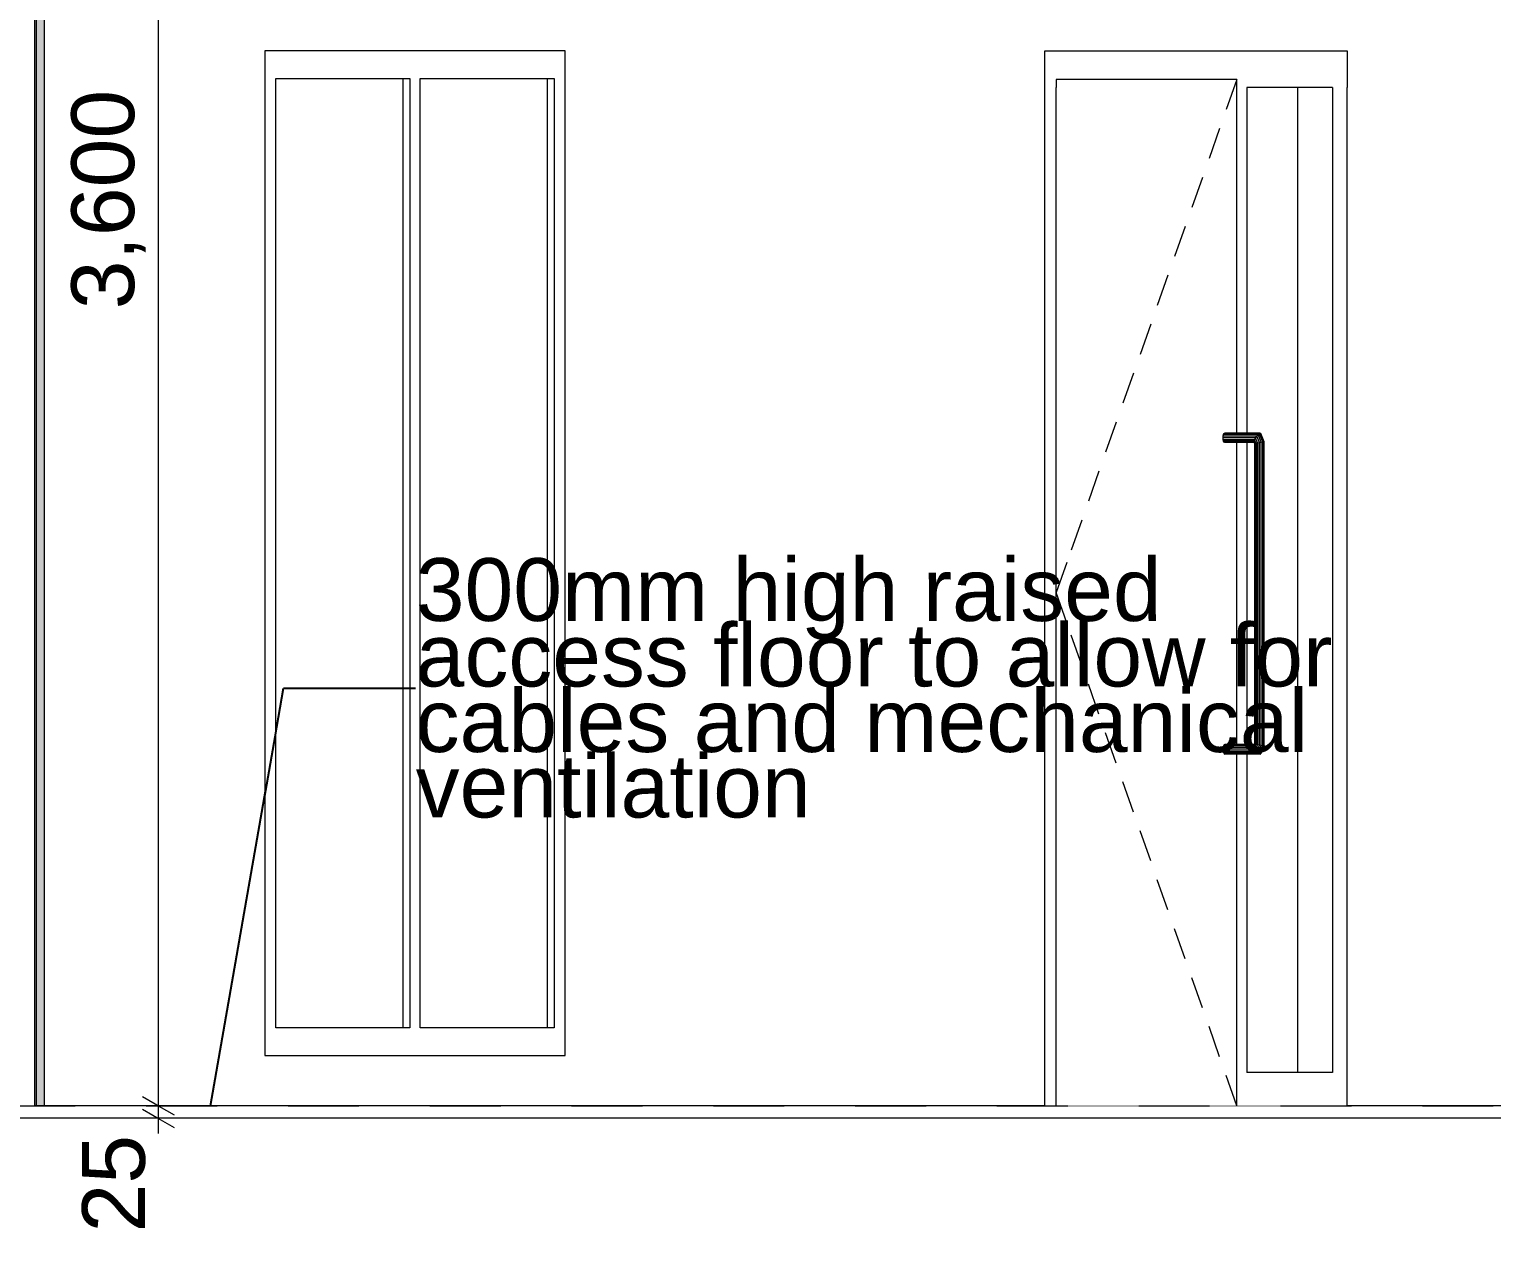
# Model space of a CAD drawing. Header units: millimetres. Extents: x -48147 to 1414029, y -496296 to 18123.
# Drawn here: x 1367135 to 1370046, y -478948 to -476544 of the extents above; entities that cross this region are included whole.
import ezdxf

# ---------------------------------------------------------------- set-up
doc = ezdxf.new("R2010")
doc.units = ezdxf.units.MM
doc.header["$MEASUREMENT"] = 0
doc.linetypes.add('Dashed', pattern=[2822.222233, 1411.111116, -1411.111116])
doc.linetypes.add('Wipeout_Contour', pattern=[1000, 0, -1000])
for name, color, linetype, lineweight, true_color in [('0_Pen_No__105', 7, 'Continuous', 15, 0xa6a6a6), ('New_A-25-M_Wall_Int_Pen_No__107', 7, 'Continuous', 15, 0xa6a6a6), ('New_ArchiCAD Doors_Pen_No__63', 7, 'Continuous', 20, 0x606060), ('New_ArchiCAD Windows_Pen_No__63', 7, 'Continuous', 20, 0x606060)]:
    doc.layers.add(name, color=color, linetype=linetype, lineweight=lineweight, true_color=true_color)
for name, color, linetype, lineweight in [('0_Pen_No__191', 7, 'Continuous', 5), ('0_Pen_No__85', 8, 'Continuous', 20), ('New_A-20-M_Floor_Slab_Pen_No__4', 7, 'Continuous', 20), ('New_A-25-M_Wall_Int_Pen_No__1', 7, 'Continuous', 13), ('New_A-95-D_1_20_Pen_No__1', 7, 'Continuous', 13), ('New_ArchiCAD Doors_Pen_No__3', 7, 'Continuous', 18), ('New_ArchiCAD Doors_Pen_No__93', 8, 'Continuous', 13)]:
    doc.layers.add(name, color=color, linetype=linetype, lineweight=lineweight)
for name, color, linetype in [('New_A-20-M_Floor_Slab', 7, 'Continuous'), ('New_A-25-M_Wall_Int', 7, 'Continuous'), ('New_A-95-D_1_20', 7, 'Continuous'), ('New_ArchiCAD Doors', 7, 'Continuous'), ('New_ArchiCAD Windows', 7, 'Continuous')]:
    doc.layers.add(name, color=color, linetype=linetype)
doc.styles.add('GENERATED_STYLE_1', font='')
doc.styles.add('GENERATED_STYLE_2', font='')
doc.styles.get('GENERATED_STYLE_1').set_extended_font_data('Arial')
doc.styles.get('GENERATED_STYLE_2').set_extended_font_data('Swis721 BT')
doc.dimstyles.new('GENERATED_STYLE__3', dxfattribs={"dimtxt": 125, "dimasz": 47.5, "dimexe": 0.18, "dimexo": 50, "dimgap": 0.09, "dimtad": 1, "dimdec": 0, "dimzin": 0, "dimdsep": 46, "dimtxsty": 'GENERATED_STYLE_1', "dimblk": 'ARROWHEAD_2', "dimblk1": 'ARROWHEAD_2', "dimblk2": 'ARROWHEAD_2', "dimcen": 0.09, "dimclrd": 7, "dimclre": 7, "dimclrt": 7, "dimadec": 0, "dimazin": 0, "dimtfac": 1, "dimtdec": 4, "dimtmove": 2, "dimatfit": 3, "dimfxl": 1, "dimtolj": 1, "dimtzin": 0, "dimarcsym": 0})
doc.dimstyles.new('GENERATED_STYLE__4', dxfattribs={"dimtxt": 125, "dimasz": 47.5, "dimexe": 0.18, "dimexo": 50, "dimgap": 0.09, "dimtad": 1, "dimdec": 0, "dimzin": 0, "dimdsep": 46, "dimtxsty": 'GENERATED_STYLE_1', "dimblk": 'ARROWHEAD_2', "dimblk1": 'ARROWHEAD_2', "dimblk2": 'ARROWHEAD_2', "dimcen": 0.09, "dimclrd": 7, "dimclre": 7, "dimclrt": 7, "dimadec": 0, "dimazin": 0, "dimtfac": 1, "dimtdec": 4, "dimtmove": 0, "dimatfit": 3, "dimfxl": 1, "dimtolj": 1, "dimtzin": 0, "dimarcsym": 0})
doc.dimstyles.new('GENERATED_STYLE__5', dxfattribs={"dimtxt": 0.18, "dimasz": 182.4, "dimexe": 0.18, "dimexo": 0.0625, "dimgap": 0.09, "dimtad": 0, "dimtih": 1, "dimtoh": 1, "dimdec": 4, "dimzin": 0, "dimdsep": 46, "dimcen": 0.09, "dimadec": 0, "dimazin": 0, "dimtfac": 1, "dimtdec": 4, "dimtmove": 0, "dimatfit": 3, "dimldrblk": 'ARROWHEAD_5', "dimfxl": 1, "dimtolj": 1, "dimtzin": 0, "dimarcsym": 0})

# ---------------------------------------------------------------- blocks, each defined once
blk = doc.blocks.new('Section Elem_137_2', base_point=(1372879, -490836.7))
at = {"layer": 'New_A-25-M_Wall_Int_Pen_No__1', "linetype": 'Continuous'}
blk.add_line((1367165.2, -475711.7), (1367165.2, -478686.7), dxfattribs=at)
at = {"color": 254, "linetype": 'Wipeout_Contour', "lineweight": 0, "ltscale": 5791514.803092198}
blk.add_wipeout([(1367124.8, -478686.7), (1367145.6, -478686.7), (1367145.6, -474813.6), (1367124.8, -474813.6)], dxfattribs=at).dxf.layer = 'New_A-25-M_Wall_Int'
at = {"layer": 'New_A-25-M_Wall_Int_Pen_No__107', "linetype": 'Continuous', "lineweight": 0, "true_color": 0x535353}
blk.add_hatch(color=251, dxfattribs=at).paths.add_polyline_path([(1367145.6, -478686.7), (1367148.8, -478686.7), (1367148.8, -475711.7), (1367148.8, -475686.7), (1367148.8, -474813.6), (1367145.6, -474813.6)])
at = {"layer": 'New_A-25-M_Wall_Int_Pen_No__107', "linetype": 'Continuous'}
blk.add_hatch(color=256, dxfattribs=at).paths.add_polyline_path([(1367148.8, -478686.7), (1367165.2, -478686.7), (1367165.2, -475711.7), (1367148.8, -475711.7)])
at = {"layer": 'New_A-25-M_Wall_Int_Pen_No__1', "linetype": 'Continuous'}
for p, q in [((1367145.6, -474813.6), (1367145.6, -478686.7)), ((1367148.8, -475711.7), (1367148.8, -478686.7))]:
    blk.add_line(p, q, dxfattribs=at)
blk = doc.blocks.new('Section Elem_171_2', base_point=(1372879, -490836.7))
at = {"color": 254, "linetype": 'Wipeout_Contour', "lineweight": 0, "ltscale": 5852792.500182126}
blk.add_wipeout([(1360553.7, -478686.7), (1360553.7, -478711.7), (1404762.6, -478711.7), (1404762.6, -478686.7)], dxfattribs=at).dxf.layer = 'New_A-20-M_Floor_Slab'
at = {"layer": 'New_A-20-M_Floor_Slab_Pen_No__4', "linetype": 'Continuous'}
blk.add_line((1377366.9, -478686.7), (1367165.2, -478686.7), dxfattribs=at)
at = {"layer": 'New_A-20-M_Floor_Slab_Pen_No__4', "linetype": 'Continuous', "flags": 128}
blk.add_lwpolyline([(1367165.2, -478686.7), (1367148.8, -478686.7), (1367145.6, -478686.7)], dxfattribs=at)
at = {"color": 254, "linetype": 'Wipeout_Contour', "lineweight": 0, "ltscale": 5852988.886324035}
blk.add_wipeout([(1360553.7, -478711.7), (1360553.7, -478986.7), (1404762.6, -478986.7), (1404762.6, -478711.7)], dxfattribs=at).dxf.layer = 'New_A-20-M_Floor_Slab'
at = {"layer": 'New_A-20-M_Floor_Slab_Pen_No__4', "linetype": 'Continuous'}
blk.add_line((1404762.6, -478711.7), (1360553.7, -478711.7), dxfattribs=at)
blk = doc.blocks.new('Section Elem_239_2', base_point=(1372879, -490836.7))
at = {"color": 254, "linetype": 'Wipeout_Contour', "lineweight": 0, "ltscale": 5800404.138004893}
blk.add_wipeout([(1369179.1, -478686.7), (1369179.1, -476659.7), (1369156.4, -476659.7), (1369156.4, -478686.7)], dxfattribs=at).dxf.layer = 'New_ArchiCAD Doors'
at = {"color": 254, "linetype": 'Wipeout_Contour', "lineweight": 0, "ltscale": 5800960.66931788}
blk.add_wipeout([(1369558.8, -476659.7), (1369538.8, -476659.7), (1369538.8, -477347.7), (1369558.8, -477347.7)], dxfattribs=at).dxf.layer = 'New_ArchiCAD Doors'
at = {"color": 254, "linetype": 'Wipeout_Contour', "lineweight": 0, "ltscale": 5802350.261011394}
blk.add_wipeout([(1369659.7, -478620.7), (1369729.4, -478620.7), (1369729.4, -476659.7), (1369659.7, -476659.7)], dxfattribs=at).dxf.layer = 'New_ArchiCAD Doors'
at = {"color": 254, "linetype": 'Wipeout_Contour', "lineweight": 0, "ltscale": 5801834.112866135}
blk.add_wipeout([(1369558.8, -477366.7), (1369538.8, -477366.7), (1369538.8, -477967.7), (1369558.8, -477967.7)], dxfattribs=at).dxf.layer = 'New_ArchiCAD Doors'
at = {"color": 254, "linetype": 'Wipeout_Contour', "lineweight": 0, "ltscale": 7253498.487849858}
blk.add_wipeout([(1369538.8, -478686.7), (1369558.8, -478686.7), (1369558.8, -478620.7), (1369558.8, -477986.7), (1369538.8, -477986.7)], dxfattribs=at).dxf.layer = 'New_ArchiCAD Doors'
at = {"color": 254, "linetype": 'Wipeout_Contour', "lineweight": 0, "ltscale": 7253524.339455553}
blk.add_wipeout([(1369758.5, -476659.7), (1369729.4, -476659.7), (1369729.4, -478620.7), (1369729.4, -478686.7), (1369758.5, -478686.7)], dxfattribs=at).dxf.layer = 'New_ArchiCAD Doors'
at = {"color": 254, "linetype": 'Wipeout_Contour', "lineweight": 0, "ltscale": 5802256.555769395}
blk.add_wipeout([(1369513.6, -477985.9), (1369515, -477986.7), (1369585.3, -477986.7), (1369583.4, -477985.9)], dxfattribs=at).dxf.layer = 'New_ArchiCAD Doors'
at = {"color": 254, "linetype": 'Wipeout_Contour', "lineweight": 0, "ltscale": 14500330.59388329}
blk.add_wipeout([(1369156.4, -476586.7), (1369156.4, -476659.7), (1369179.1, -476659.7), (1369179.1, -476643.7), (1369538.8, -476643.7), (1369538.8, -476659.7), (1369558.8, -476659.7), (1369729.4, -476659.7), (1369758.5, -476659.7), (1369758.5, -476586.7)], dxfattribs=at).dxf.layer = 'New_ArchiCAD Doors'
at = {"color": 254, "linetype": 'Wipeout_Contour', "lineweight": 0, "ltscale": 5802237.9000903}
blk.add_wipeout([(1369581, -477983.8), (1369578.3, -477980.7), (1369511.6, -477980.7), (1369512.4, -477983.8)], dxfattribs=at).dxf.layer = 'New_ArchiCAD Doors'
at = {"color": 254, "linetype": 'Wipeout_Contour', "lineweight": 0, "ltscale": 5803494.576450931}
blk.add_wipeout([(1369558.8, -478686.7), (1369729.4, -478686.7), (1369729.4, -478620.7), (1369558.8, -478620.7)], dxfattribs=at).dxf.layer = 'New_ArchiCAD Doors'
at = {"layer": 'New_ArchiCAD Doors_Pen_No__63', "linetype": 'Continuous'}
for p, q in [((1369156.4, -476586.7), (1369758.5, -476586.7)), ((1369156.4, -476659.7), (1369156.4, -476586.7)), ((1369758.5, -476586.7), (1369758.5, -476659.7)), ((1369156.4, -478686.7), (1369156.4, -476659.7)), ((1369729.4, -476659.7), (1369729.4, -478620.7)), ((1369758.5, -478686.7), (1369758.5, -476659.7))]:
    blk.add_line(p, q, dxfattribs=at)
at = {"color": 254, "linetype": 'Wipeout_Contour', "lineweight": 0, "ltscale": 5802248.029170911}
blk.add_wipeout([(1369513.6, -477985.9), (1369583.4, -477985.9), (1369581, -477983.8), (1369512.4, -477983.8)], dxfattribs=at).dxf.layer = 'New_ArchiCAD Doors'
at = {"color": 254, "linetype": 'Wipeout_Contour', "lineweight": 0, "ltscale": 5802381.081587533}
blk.add_wipeout([(1369583.4, -477985.9), (1369590.5, -477969.4), (1369587.3, -477968.9), (1369581, -477983.8)], dxfattribs=at).dxf.layer = 'New_ArchiCAD Doors'
at = {"color": 254, "linetype": 'Wipeout_Contour', "lineweight": 0, "ltscale": 5802397.035545835}
blk.add_wipeout([(1369586.4, -477986.1), (1369593.5, -477969.4), (1369592.7, -477969.5), (1369585.3, -477986.7)], dxfattribs=at).dxf.layer = 'New_ArchiCAD Doors'
at = {"color": 254, "linetype": 'Wipeout_Contour', "lineweight": 0, "ltscale": 5802391.366797494}
blk.add_wipeout([(1369585.3, -477986.7), (1369592.7, -477969.5), (1369590.5, -477969.4), (1369583.4, -477985.9)], dxfattribs=at).dxf.layer = 'New_ArchiCAD Doors'
at = {"color": 254, "linetype": 'Wipeout_Contour', "lineweight": 0, "ltscale": 5802227.71071445}
blk.add_wipeout([(1369511.6, -477980.7), (1369578.3, -477980.7), (1369575.9, -477977.1), (1369511.3, -477977.1)], dxfattribs=at).dxf.layer = 'New_ArchiCAD Doors'
at = {"color": 254, "linetype": 'Wipeout_Contour', "lineweight": 0, "ltscale": 5802367.773518207}
blk.add_wipeout([(1369581, -477983.8), (1369587.3, -477968.9), (1369583.7, -477968.2), (1369578.3, -477980.7)], dxfattribs=at).dxf.layer = 'New_ArchiCAD Doors'
at = {"color": 254, "linetype": 'Wipeout_Contour', "lineweight": 0, "ltscale": 5802353.475021581}
blk.add_wipeout([(1369578.3, -477980.7), (1369583.7, -477968.2), (1369580.1, -477967.4), (1369575.9, -477977.1)], dxfattribs=at).dxf.layer = 'New_ArchiCAD Doors'
at = {"color": 254, "linetype": 'Wipeout_Contour', "lineweight": 0, "ltscale": 5802210.885932303}
blk.add_wipeout([(1369573.2, -477970.6), (1369573.2, -477968.6), (1369513.5, -477968.6), (1369512.4, -477970.6)], dxfattribs=at).dxf.layer = 'New_ArchiCAD Doors'
at = {"color": 254, "linetype": 'Wipeout_Contour', "lineweight": 0, "ltscale": 5802325.499166844}
blk.add_wipeout([(1369573.2, -477970.6), (1369575.2, -477966), (1369574.5, -477965.5), (1369573.2, -477968.6)], dxfattribs=at).dxf.layer = 'New_ArchiCAD Doors'
at = {"color": 254, "linetype": 'Wipeout_Contour', "lineweight": 0, "ltscale": 5802340.370604211}
blk.add_wipeout([(1369575.9, -477977.1), (1369580.1, -477967.4), (1369577.1, -477966.6), (1369574.1, -477973.4)], dxfattribs=at).dxf.layer = 'New_ArchiCAD Doors'
at = {"color": 254, "linetype": 'Wipeout_Contour', "lineweight": 0, "ltscale": 5801985.69844785}
blk.add_wipeout([(1369587.3, -477968.9), (1369590.5, -477969.4), (1369590.5, -477365.1), (1369587.3, -477365.6)], dxfattribs=at).dxf.layer = 'New_ArchiCAD Doors'
at = {"color": 254, "linetype": 'Wipeout_Contour', "lineweight": 0, "ltscale": 5802001.457927877}
blk.add_wipeout([(1369593.5, -477969.4), (1369593.5, -477365.1), (1369592.7, -477364.9), (1369592.7, -477969.5)], dxfattribs=at).dxf.layer = 'New_ArchiCAD Doors'
at = {"color": 254, "linetype": 'Wipeout_Contour', "lineweight": 0, "ltscale": 5802211.849264771}
blk.add_wipeout([(1369515.1, -477967.7), (1369513.5, -477968.6), (1369573.2, -477968.6), (1369573.6, -477967.7)], dxfattribs=at).dxf.layer = 'New_ArchiCAD Doors'
at = {"color": 254, "linetype": 'Wipeout_Contour', "lineweight": 0, "ltscale": 5801995.750655201}
blk.add_wipeout([(1369592.7, -477969.5), (1369592.7, -477364.9), (1369590.5, -477365.1), (1369590.5, -477969.4)], dxfattribs=at).dxf.layer = 'New_ArchiCAD Doors'
at = {"color": 254, "linetype": 'Wipeout_Contour', "lineweight": 0, "ltscale": 5802219.002690901}
blk.add_wipeout([(1369511.3, -477977.1), (1369575.9, -477977.1), (1369574.1, -477973.4), (1369511.6, -477973.4)], dxfattribs=at).dxf.layer = 'New_ArchiCAD Doors'
at = {"color": 254, "linetype": 'Wipeout_Contour', "lineweight": 0, "ltscale": 5802213.185051974}
blk.add_wipeout([(1369512.4, -477970.6), (1369511.6, -477973.4), (1369574.1, -477973.4), (1369573.2, -477970.6)], dxfattribs=at).dxf.layer = 'New_ArchiCAD Doors'
at = {"color": 254, "linetype": 'Wipeout_Contour', "lineweight": 0, "ltscale": 5801932.6396638}
blk.add_wipeout([(1369575.2, -477966), (1369575.2, -477368.5), (1369574.5, -477368.9), (1369574.5, -477965.5)], dxfattribs=at).dxf.layer = 'New_ArchiCAD Doors'
at = {"color": 254, "linetype": 'Wipeout_Contour', "lineweight": 0, "ltscale": 5801419.017964257}
blk.add_wipeout([(1369573.2, -477365.9), (1369513.5, -477365.9), (1369515.1, -477366.7), (1369573.6, -477366.7)], dxfattribs=at).dxf.layer = 'New_ArchiCAD Doors'
at = {"color": 254, "linetype": 'Wipeout_Contour', "lineweight": 0, "ltscale": 5802330.656510884}
blk.add_wipeout([(1369574.1, -477973.4), (1369577.1, -477966.6), (1369575.2, -477966), (1369573.2, -477970.6)], dxfattribs=at).dxf.layer = 'New_ArchiCAD Doors'
at = {"color": 254, "linetype": 'Wipeout_Contour', "lineweight": 0, "ltscale": 5801414.310413169}
blk.add_wipeout([(1369573.2, -477365.9), (1369573.2, -477363.9), (1369512.4, -477363.9), (1369513.5, -477365.9)], dxfattribs=at).dxf.layer = 'New_ArchiCAD Doors'
at = {"color": 254, "linetype": 'Wipeout_Contour', "lineweight": 0, "ltscale": 5801937.443551483}
blk.add_wipeout([(1369577.1, -477966.6), (1369577.1, -477367.9), (1369575.2, -477368.5), (1369575.2, -477966)], dxfattribs=at).dxf.layer = 'New_ArchiCAD Doors'
at = {"color": 254, "linetype": 'Wipeout_Contour', "lineweight": 0, "ltscale": 5801534.200582367}
blk.add_wipeout([(1369574.5, -477368.9), (1369575.2, -477368.5), (1369573.2, -477363.9), (1369573.2, -477365.9)], dxfattribs=at).dxf.layer = 'New_ArchiCAD Doors'
at = {"color": 254, "linetype": 'Wipeout_Contour', "lineweight": 0, "ltscale": 5801959.109162554}
blk.add_wipeout([(1369583.7, -477968.2), (1369583.7, -477366.3), (1369580.1, -477367.1), (1369580.1, -477967.4)], dxfattribs=at).dxf.layer = 'New_ArchiCAD Doors'
at = {"color": 254, "linetype": 'Wipeout_Contour', "lineweight": 0, "ltscale": 5801946.62006487}
blk.add_wipeout([(1369580.1, -477967.4), (1369580.1, -477367.1), (1369577.1, -477367.9), (1369577.1, -477966.6)], dxfattribs=at).dxf.layer = 'New_ArchiCAD Doors'
at = {"color": 254, "linetype": 'Wipeout_Contour', "lineweight": 0, "ltscale": 5801972.831665932}
blk.add_wipeout([(1369587.3, -477365.6), (1369583.7, -477366.3), (1369583.7, -477968.2), (1369587.3, -477968.9)], dxfattribs=at).dxf.layer = 'New_ArchiCAD Doors'
at = {"color": 254, "linetype": 'Wipeout_Contour', "lineweight": 0, "ltscale": 5801535.457307542}
blk.add_wipeout([(1369577.1, -477367.9), (1369574.1, -477361), (1369573.2, -477363.9), (1369575.2, -477368.5)], dxfattribs=at).dxf.layer = 'New_ArchiCAD Doors'
at = {"color": 254, "linetype": 'Wipeout_Contour', "lineweight": 0, "ltscale": 5801539.938009579}
blk.add_wipeout([(1369580.1, -477367.1), (1369575.9, -477357.4), (1369574.1, -477361), (1369577.1, -477367.9)], dxfattribs=at).dxf.layer = 'New_ArchiCAD Doors'
at = {"color": 254, "linetype": 'Wipeout_Contour', "lineweight": 0, "ltscale": 5801547.157337183}
blk.add_wipeout([(1369583.7, -477366.3), (1369578.3, -477353.8), (1369575.9, -477357.4), (1369580.1, -477367.1)], dxfattribs=at).dxf.layer = 'New_ArchiCAD Doors'
at = {"color": 254, "linetype": 'Wipeout_Contour', "lineweight": 0, "ltscale": 5801555.973596357}
blk.add_wipeout([(1369587.3, -477365.6), (1369581, -477350.6), (1369578.3, -477353.8), (1369583.7, -477366.3)], dxfattribs=at).dxf.layer = 'New_ArchiCAD Doors'
at = {"color": 254, "linetype": 'Wipeout_Contour', "lineweight": 0, "ltscale": 5801410.230962292}
blk.add_wipeout([(1369573.2, -477363.9), (1369574.1, -477361), (1369511.6, -477361), (1369512.4, -477363.9)], dxfattribs=at).dxf.layer = 'New_ArchiCAD Doors'
at = {"color": 254, "linetype": 'Wipeout_Contour', "lineweight": 0, "ltscale": 5801407.510294904}
blk.add_wipeout([(1369511.3, -477357.4), (1369511.6, -477361), (1369574.1, -477361), (1369575.9, -477357.4)], dxfattribs=at).dxf.layer = 'New_ArchiCAD Doors'
at = {"color": 254, "linetype": 'Wipeout_Contour', "lineweight": 0, "ltscale": 5801411.150824411}
blk.add_wipeout([(1369512.4, -477350.6), (1369581, -477350.6), (1369583.4, -477348.5), (1369513.6, -477348.5)], dxfattribs=at).dxf.layer = 'New_ArchiCAD Doors'
at = {"color": 254, "linetype": 'Wipeout_Contour', "lineweight": 0, "ltscale": 5801407.917523628}
blk.add_wipeout([(1369511.6, -477353.8), (1369578.3, -477353.8), (1369581, -477350.6), (1369512.4, -477350.6)], dxfattribs=at).dxf.layer = 'New_ArchiCAD Doors'
at = {"color": 254, "linetype": 'Wipeout_Contour', "lineweight": 0, "ltscale": 5801565.031720968}
blk.add_wipeout([(1369587.3, -477365.6), (1369590.5, -477365.1), (1369583.4, -477348.5), (1369581, -477350.6)], dxfattribs=at).dxf.layer = 'New_ArchiCAD Doors'
at = {"color": 254, "linetype": 'Wipeout_Contour', "lineweight": 0, "ltscale": 5801406.642509373}
blk.add_wipeout([(1369575.9, -477357.4), (1369578.3, -477353.8), (1369511.6, -477353.8), (1369511.3, -477357.4)], dxfattribs=at).dxf.layer = 'New_ArchiCAD Doors'
at = {"color": 254, "linetype": 'Wipeout_Contour', "lineweight": 0, "ltscale": 5801415.850038207}
blk.add_wipeout([(1369515, -477347.7), (1369513.6, -477348.5), (1369583.4, -477348.5), (1369585.3, -477347.7)], dxfattribs=at).dxf.layer = 'New_ArchiCAD Doors'
at = {"color": 254, "linetype": 'Wipeout_Contour', "lineweight": 0, "ltscale": 37710547.37077428}
blk.add_wipeout([(1369179.1, -476643.7), (1369179.1, -478686.7), (1369538.8, -478686.7), (1369538.8, -477986.7), (1369515, -477986.7), (1369513.6, -477985.9), (1369512.4, -477983.8), (1369511.6, -477980.7), (1369511.3, -477977.1), (1369511.6, -477973.4), (1369512.4, -477970.6), (1369513.5, -477968.6), (1369515.1, -477967.7), (1369538.8, -477967.7), (1369538.8, -477366.7), (1369515.1, -477366.7), (1369513.5, -477365.9), (1369512.4, -477363.9), (1369511.6, -477361), (1369511.3, -477357.4), (1369511.6, -477353.8), (1369512.4, -477350.6), (1369513.6, -477348.5), (1369515, -477347.7), (1369538.8, -477347.7), (1369538.8, -476643.7)], dxfattribs=at).dxf.layer = 'New_ArchiCAD Doors'
at = {"color": 254, "linetype": 'Wipeout_Contour', "lineweight": 0, "ltscale": 5801578.496824842}
blk.add_wipeout([(1369593.5, -477365.1), (1369586.4, -477348.4), (1369585.3, -477347.7), (1369592.7, -477364.9)], dxfattribs=at).dxf.layer = 'New_ArchiCAD Doors'
at = {"layer": 'New_ArchiCAD Doors_Pen_No__3', "linetype": 'Continuous'}
for p, q in [((1369538.9, -476643.7), (1369517.8, -476703.7)), ((1369504.6, -476741.2), (1369483.5, -476801.1)), ((1369470.3, -476838.6), (1369449.2, -476898.6)), ((1369436, -476936.1), (1369414.9, -476996)), ((1369401.7, -477033.5), (1369380.5, -477093.5)), ((1369367.3, -477131), (1369346.2, -477190.9)), ((1369333, -477228.4), (1369311.9, -477288.4)), ((1369298.7, -477325.9), (1369277.6, -477385.8)), ((1369264.4, -477423.3), (1369243.3, -477483.3)), ((1369230.1, -477520.8), (1369209, -477580.7)), ((1369200.3, -477605.3), (1369179.2, -477665.2)), ((1369200.3, -477725.2), (1369179.2, -477665.2)), ((1369230.1, -477809.7), (1369209, -477749.7)), ((1369264.4, -477907.2), (1369243.3, -477847.2)), ((1369298.7, -478004.6), (1369277.6, -477944.6)), ((1369333, -478102.1), (1369311.9, -478042.1)), ((1369367.3, -478199.5), (1369346.2, -478139.5)), ((1369401.7, -478296.9), (1369380.5, -478237)), ((1369436, -478394.4), (1369414.9, -478334.4)), ((1369470.3, -478491.8), (1369449.2, -478431.9)), ((1369504.6, -478589.3), (1369483.5, -478529.3)), ((1369538.9, -478686.7), (1369517.8, -478626.8))]:
    blk.add_line(p, q, dxfattribs=at)
at = {"layer": 'New_ArchiCAD Doors_Pen_No__63', "linetype": 'Continuous'}
for p, q in [((1369538.8, -476643.7), (1369179.1, -476643.7)), ((1369179.1, -476643.7), (1369179.1, -476659.7)), ((1369179.1, -478686.7), (1369179.1, -476659.7)), ((1369538.8, -477347.7), (1369538.8, -476643.7)), ((1369538.8, -477967.7), (1369538.8, -477366.7)), ((1369538.8, -478686.7), (1369538.8, -477986.7))]:
    blk.add_line(p, q, dxfattribs=at)
at = {"layer": 'New_ArchiCAD Doors_Pen_No__93', "linetype": 'Continuous'}
for p, q in [((1369511.3, -477357.4), (1369511.6, -477353.8)), ((1369511.6, -477361), (1369511.3, -477357.4)), ((1369511.6, -477353.8), (1369512.4, -477350.6)), ((1369512.4, -477363.9), (1369511.6, -477361)), ((1369512.4, -477350.6), (1369513.6, -477348.5)), ((1369513.5, -477365.9), (1369512.4, -477363.9)), ((1369515.1, -477366.7), (1369513.5, -477365.9)), ((1369513.6, -477348.5), (1369515, -477347.7)), ((1369511.6, -477973.4), (1369511.3, -477977.1)), ((1369511.3, -477977.1), (1369511.6, -477980.7)), ((1369512.4, -477970.6), (1369511.6, -477973.4)), ((1369511.6, -477980.7), (1369512.4, -477983.8)), ((1369513.5, -477968.6), (1369512.4, -477970.6)), ((1369515.1, -477967.7), (1369513.5, -477968.6)), ((1369512.4, -477983.8), (1369513.6, -477985.9)), ((1369513.6, -477985.9), (1369515, -477986.7))]:
    blk.add_line(p, q, dxfattribs=at)
at = {"color": 254, "linetype": 'Wipeout_Contour', "lineweight": 0, "ltscale": 5801572.939411484}
blk.add_wipeout([(1369592.7, -477364.9), (1369585.3, -477347.7), (1369583.4, -477348.5), (1369590.5, -477365.1)], dxfattribs=at).dxf.layer = 'New_ArchiCAD Doors'
at = {"color": 254, "linetype": 'Wipeout_Contour', "lineweight": 0, "ltscale": 17405941.65560743}
blk.add_wipeout([(1369585.3, -477986.7), (1369558.8, -477986.7), (1369558.8, -478620.7), (1369659.7, -478620.7), (1369659.7, -476659.7), (1369558.8, -476659.7), (1369558.8, -477347.7), (1369585.3, -477347.7), (1369586.4, -477348.4), (1369593.5, -477365.1), (1369593.5, -477969.4), (1369586.4, -477986.1)], dxfattribs=at).dxf.layer = 'New_ArchiCAD Doors'
at = {"layer": 'New_ArchiCAD Doors_Pen_No__63', "linetype": 'Continuous'}
for p, q in [((1369558.8, -476659.7), (1369558.8, -477347.7)), ((1369729.4, -476659.7), (1369558.8, -476659.7)), ((1369659.7, -476659.7), (1369659.7, -478620.7)), ((1369558.8, -477986.7), (1369558.8, -478620.7)), ((1369729.4, -478620.7), (1369558.8, -478620.7))]:
    blk.add_line(p, q, dxfattribs=at)
at = {"layer": 'New_ArchiCAD Doors_Pen_No__93', "linetype": 'Continuous'}
for p, q in [((1369581, -477350.6), (1369512.4, -477350.6)), ((1369583.4, -477348.5), (1369513.6, -477348.5)), ((1369585.3, -477347.7), (1369515, -477347.7)), ((1369581, -477350.6), (1369583.4, -477348.5)), ((1369583.4, -477348.5), (1369585.3, -477347.7)), ((1369585.3, -477347.7), (1369586.4, -477348.4)), ((1369590.5, -477365.1), (1369592.7, -477364.9)), ((1369590.5, -477969.4), (1369590.5, -477365.1)), ((1369592.7, -477969.5), (1369592.7, -477364.9)), ((1369592.7, -477364.9), (1369593.5, -477365.1)), ((1369593.5, -477969.4), (1369593.5, -477365.1)), ((1369590.5, -477969.4), (1369592.7, -477969.5)), ((1369592.7, -477969.5), (1369593.5, -477969.4)), ((1369581, -477983.8), (1369512.4, -477983.8)), ((1369583.4, -477985.9), (1369513.6, -477985.9)), ((1369585.3, -477986.7), (1369515, -477986.7)), ((1369581, -477983.8), (1369583.4, -477985.9)), ((1369583.4, -477985.9), (1369585.3, -477986.7)), ((1369585.3, -477986.7), (1369586.4, -477986.1))]:
    blk.add_line(p, q, dxfattribs=at)
at = {"color": 254, "linetype": 'Wipeout_Contour', "lineweight": 0, "ltscale": 8702864.603292584}
blk.add_wipeout([(1369558.8, -477366.7), (1369558.8, -477967.7), (1369573.6, -477967.7), (1369574.5, -477965.5), (1369574.5, -477368.9), (1369573.6, -477366.7)], dxfattribs=at).dxf.layer = 'New_ArchiCAD Doors'
at = {"layer": 'New_ArchiCAD Doors_Pen_No__63', "linetype": 'Continuous'}
blk.add_line((1369558.8, -477366.7), (1369558.8, -477967.7), dxfattribs=at)
at = {"layer": 'New_ArchiCAD Doors_Pen_No__93', "linetype": 'Continuous'}
for p, q in [((1369575.9, -477357.4), (1369511.3, -477357.4)), ((1369578.3, -477353.8), (1369511.6, -477353.8)), ((1369574.1, -477361), (1369511.6, -477361)), ((1369573.2, -477363.9), (1369512.4, -477363.9)), ((1369573.2, -477365.9), (1369513.5, -477365.9)), ((1369573.6, -477366.7), (1369515.1, -477366.7)), ((1369573.2, -477363.9), (1369574.1, -477361)), ((1369573.2, -477365.9), (1369573.2, -477363.9)), ((1369575.2, -477368.5), (1369573.2, -477363.9)), ((1369574.5, -477368.9), (1369573.2, -477365.9)), ((1369574.1, -477361), (1369575.9, -477357.4)), ((1369577.1, -477367.9), (1369574.1, -477361)), ((1369574.5, -477368.9), (1369575.2, -477368.5)), ((1369574.5, -477965.5), (1369574.5, -477368.9)), ((1369575.2, -477368.5), (1369577.1, -477367.9)), ((1369575.2, -477966), (1369575.2, -477368.5)), ((1369575.9, -477357.4), (1369578.3, -477353.8)), ((1369580.1, -477367.1), (1369575.9, -477357.4)), ((1369577.1, -477367.9), (1369580.1, -477367.1)), ((1369577.1, -477367.9), (1369577.1, -477966.6)), ((1369578.3, -477353.8), (1369581, -477350.6)), ((1369583.7, -477366.3), (1369578.3, -477353.8)), ((1369580.1, -477367.1), (1369583.7, -477366.3)), ((1369580.1, -477367.1), (1369580.1, -477967.4)), ((1369587.3, -477365.6), (1369581, -477350.6)), ((1369590.5, -477365.1), (1369583.4, -477348.5)), ((1369583.7, -477366.3), (1369587.3, -477365.6)), ((1369583.7, -477968.2), (1369583.7, -477366.3)), ((1369592.7, -477364.9), (1369585.3, -477347.7)), ((1369593.5, -477365.1), (1369586.4, -477348.4)), ((1369587.3, -477365.6), (1369590.5, -477365.1)), ((1369587.3, -477968.9), (1369587.3, -477365.6)), ((1369575.9, -477977.1), (1369511.3, -477977.1)), ((1369574.1, -477973.4), (1369511.6, -477973.4)), ((1369578.3, -477980.7), (1369511.6, -477980.7)), ((1369573.2, -477970.6), (1369512.4, -477970.6)), ((1369573.2, -477968.6), (1369513.5, -477968.6)), ((1369573.6, -477967.7), (1369515.1, -477967.7)), ((1369574.5, -477965.5), (1369573.2, -477968.6)), ((1369575.2, -477966), (1369573.2, -477970.6)), ((1369573.2, -477968.6), (1369573.2, -477970.6)), ((1369573.2, -477970.6), (1369574.1, -477973.4)), ((1369577.1, -477966.6), (1369574.1, -477973.4)), ((1369574.1, -477973.4), (1369575.9, -477977.1)), ((1369574.5, -477965.5), (1369575.2, -477966)), ((1369575.2, -477966), (1369577.1, -477966.6)), ((1369580.1, -477967.4), (1369575.9, -477977.1)), ((1369575.9, -477977.1), (1369578.3, -477980.7)), ((1369577.1, -477966.6), (1369580.1, -477967.4)), ((1369583.7, -477968.2), (1369578.3, -477980.7)), ((1369578.3, -477980.7), (1369581, -477983.8)), ((1369580.1, -477967.4), (1369583.7, -477968.2)), ((1369587.3, -477968.9), (1369581, -477983.8)), ((1369590.5, -477969.4), (1369583.4, -477985.9)), ((1369583.7, -477968.2), (1369587.3, -477968.9)), ((1369592.7, -477969.5), (1369585.3, -477986.7)), ((1369593.5, -477969.4), (1369586.4, -477986.1)), ((1369587.3, -477968.9), (1369590.5, -477969.4))]:
    blk.add_line(p, q, dxfattribs=at)
blk = doc.blocks.new('Section Elem_241_2', base_point=(1372879, -490836.7))
at = {"color": 254, "linetype": 'Wipeout_Contour', "lineweight": 0, "ltscale": 5794425.495073177}
blk.add_wipeout([(1367625.9, -476641.7), (1367603.9, -476641.7), (1367603.9, -478531.7), (1367625.9, -478531.7)], dxfattribs=at).dxf.layer = 'New_ArchiCAD Windows'
at = {"color": 254, "linetype": 'Wipeout_Contour', "lineweight": 0, "ltscale": 5795449.878289884}
blk.add_wipeout([(1367879.3, -478531.7), (1367893, -478531.7), (1367893, -476641.7), (1367879.3, -476641.7)], dxfattribs=at).dxf.layer = 'New_ArchiCAD Windows'
at = {"color": 254, "linetype": 'Wipeout_Contour', "lineweight": 0, "ltscale": 5796534.141762633}
blk.add_wipeout([(1368166.4, -478531.7), (1368180.2, -478531.7), (1368180.2, -476641.7), (1368166.4, -476641.7)], dxfattribs=at).dxf.layer = 'New_ArchiCAD Windows'
at = {"color": 254, "linetype": 'Wipeout_Contour', "lineweight": 0, "ltscale": 5795513.499955445}
blk.add_wipeout([(1367893, -478531.7), (1367913, -478531.7), (1367913, -476641.7), (1367893, -476641.7)], dxfattribs=at).dxf.layer = 'New_ArchiCAD Windows'
at = {"color": 254, "linetype": 'Wipeout_Contour', "lineweight": 0, "ltscale": 5796601.529723078}
blk.add_wipeout([(1368202.1, -478531.7), (1368202.1, -476641.7), (1368180.2, -476641.7), (1368180.2, -478531.7)], dxfattribs=at).dxf.layer = 'New_ArchiCAD Windows'
at = {"color": 254, "linetype": 'Wipeout_Contour', "lineweight": 0, "ltscale": 11588499.51740032}
blk.add_wipeout([(1367603.9, -476586.7), (1367603.9, -476641.7), (1367625.9, -476641.7), (1367893, -476641.7), (1367913, -476641.7), (1368180.2, -476641.7), (1368202.1, -476641.7), (1368202.1, -476586.7)], dxfattribs=at).dxf.layer = 'New_ArchiCAD Windows'
at = {"color": 254, "linetype": 'Wipeout_Contour', "lineweight": 0, "ltscale": 11593554.64859756}
blk.add_wipeout([(1367603.9, -478531.7), (1367603.9, -478586.7), (1368202.1, -478586.7), (1368202.1, -478531.7), (1368180.2, -478531.7), (1367913, -478531.7), (1367893, -478531.7), (1367625.9, -478531.7)], dxfattribs=at).dxf.layer = 'New_ArchiCAD Windows'
at = {"layer": 'New_ArchiCAD Windows_Pen_No__63', "linetype": 'Continuous'}
for p, q in [((1368202.1, -476586.7), (1367603.9, -476586.7)), ((1367603.9, -476586.7), (1367603.9, -476641.7)), ((1368202.1, -476641.7), (1368202.1, -476586.7)), ((1367603.9, -476641.7), (1367603.9, -478531.7)), ((1368202.1, -478531.7), (1368202.1, -476641.7)), ((1367603.9, -478531.7), (1367603.9, -478586.7)), ((1368202.1, -478586.7), (1368202.1, -478531.7)), ((1367603.9, -478586.7), (1368202.1, -478586.7))]:
    blk.add_line(p, q, dxfattribs=at)
at = {"color": 254, "linetype": 'Wipeout_Contour', "lineweight": 0, "ltscale": 5794945.405462215}
blk.add_wipeout([(1367879.3, -476641.7), (1367625.9, -476641.7), (1367625.9, -478531.7), (1367879.3, -478531.7)], dxfattribs=at).dxf.layer = 'New_ArchiCAD Windows'
at = {"color": 254, "linetype": 'Wipeout_Contour', "lineweight": 0, "ltscale": 5796029.657397009}
blk.add_wipeout([(1368166.4, -476641.7), (1367913, -476641.7), (1367913, -478531.7), (1368166.4, -478531.7)], dxfattribs=at).dxf.layer = 'New_ArchiCAD Windows'
at = {"layer": 'New_ArchiCAD Windows_Pen_No__63', "linetype": 'Continuous'}
for p, q in [((1367625.9, -478531.7), (1367625.9, -476641.7)), ((1367625.9, -476641.7), (1367893, -476641.7)), ((1367879.3, -478531.7), (1367879.3, -476641.7)), ((1367893, -476641.7), (1367893, -478531.7)), ((1367913, -478531.7), (1367913, -476641.7)), ((1367913, -476641.7), (1368180.2, -476641.7)), ((1368166.4, -478531.7), (1368166.4, -476641.7)), ((1368180.2, -476641.7), (1368180.2, -478531.7)), ((1367893, -478531.7), (1367625.9, -478531.7)), ((1368180.2, -478531.7), (1367913, -478531.7))]:
    blk.add_line(p, q, dxfattribs=at)
blk = doc.blocks.new('*D778', base_point=(1372879, -490836.7))
at = {"layer": 'New_A-95-D_1_20_Pen_No__1', "linetype": 'Continuous'}
for p, q in [((1367360.9, -478668.7), (1367423.4, -478704.8)), ((1367439.1, -478686.7), (1367345.3, -478686.7)), ((1367360.9, -478693.7), (1367423.4, -478729.8)), ((1367392.2, -478711.7), (1367392.2, -478686.7)), ((1367439.1, -478711.7), (1367345.3, -478711.7)), ((1367392.2, -478742.3), (1367392.2, -478711.7))]:
    blk.add_line(p, q, dxfattribs=at)
at = {"layer": 'New_A-95-D_1_20_Pen_No__1', "insert": (1367367.2, -478939.1), "char_height": 125, "attachment_point": 7, "rotation": 90, "style": 'GENERATED_STYLE_1'}
blk.add_mtext('\\A1;{\\fArial|b0|i0|c0|p34;25}', dxfattribs=at)
blk = doc.blocks.new('ARROWHEAD_2')
at = {"color": 0, "linetype": 'Continuous', "lineweight": 0}
for p, q in [((-0.378, -0.655), (0.378, 0.655)), ((0, 0), (-1, 0))]:
    blk.add_line(p, q, dxfattribs=at)
blk = doc.blocks.new('*D779', base_point=(1372879, -490836.7))
at = {"layer": 'New_A-95-D_1_20_Pen_No__1', "linetype": 'Continuous'}
for p, q in [((1367423.4, -475104.8), (1367360.9, -475068.7)), ((1367392.2, -475086.7), (1367392.2, -475056.2)), ((1367943.1, -475086.7), (1367345.3, -475086.7)), ((1367392.2, -478686.7), (1367392.2, -475086.7)), ((1367360.9, -478668.7), (1367423.4, -478704.8)), ((1367439.1, -478686.7), (1367345.3, -478686.7))]:
    blk.add_line(p, q, dxfattribs=at)
at = {"layer": 'New_A-95-D_1_20_Pen_No__1', "insert": (1367367.2, -477101.2), "char_height": 125, "attachment_point": 7, "rotation": 90, "style": 'GENERATED_STYLE_1'}
blk.add_mtext('\\A1;{\\fArial|b0|i0|c0|p34;3,600}', dxfattribs=at)
blk = doc.blocks.new('ARROWHEAD_5')
at = {"color": 0, "linetype": 'Continuous', "lineweight": 0}
blk.add_line((0, 0), (-1, 0), dxfattribs=at)
blk.add_solid([(-1, 0.2679), (0, 0), (-1, -0.2679), (-1, 0.2679)], dxfattribs=at)
blk = doc.blocks.new('S-24 Building Section_STORY_MARKER', base_point=(1372879, -490836.7))
at = {"layer": '0_Pen_No__105', "linetype": 'Dashed', "ltscale": 0.1}
blk.add_line((1358054.7, -478686.7), (1410366.7, -478686.7), dxfattribs=at)

msp = doc.modelspace()

# ---------------------------------------------------------------- block references
at = {"layer": 'New_A-25-M_Wall_Int'}
msp.add_blockref('Section Elem_137_2', (1372879, -490836.7), dxfattribs=at)
at = {"layer": 'New_ArchiCAD Windows'}
msp.add_blockref('Section Elem_241_2', (1372879, -490836.7), dxfattribs=at)

# ---------------------------------------------------------------- next in the draw order: block references
at = {"layer": 'New_A-20-M_Floor_Slab'}
msp.add_blockref('Section Elem_171_2', (1372879, -490836.7), dxfattribs=at)

# ---------------------------------------------------------------- next in the draw order: block references
at = {"layer": 'New_ArchiCAD Doors'}
msp.add_blockref('Section Elem_239_2', (1372879, -490836.7), dxfattribs=at)

# ---------------------------------------------------------------- next in the draw order: texts
at = {"layer": '0_Pen_No__191', "linetype": 'Continuous', "insert": (1367904.4, -477855.7), "char_height": 125, "width": 1863.478, "attachment_point": 4, "line_spacing_factor": 0.625916, "style": 'GENERATED_STYLE_2'}
msp.add_mtext('\\A1;{\\fSwis721 BT|b0|i0|c0|p34;300mm high raised access floor to allow for cables and mechanical ventilation}', dxfattribs=at)

# ---------------------------------------------------------------- next in the draw order: dimensions: what is measured, and where the dimension line sits
at = {"layer": 'New_A-95-D_1_20', "linetype": 'Continuous'}
for base, p1, p2, dimstyle, picture, middle in [((1367392.2, -475086.7), (1383128, -478686.7), (1367993.1, -475086.7), 'GENERATED_STYLE__4', '*D779', (1367304.7, -476864.1)), ((1367392.2, -478686.7), (1383128, -478711.7), (1383128, -478686.7), 'GENERATED_STYLE__3', '*D778', (1367304.7, -478833.7))]:
    dim = msp.add_linear_dim(base=base, p1=p1, p2=p2, angle=90, dimstyle=dimstyle, dxfattribs=at)
    dim.commit()
    dim.dimension.update_dxf_attribs({"geometry": picture, "text_midpoint": middle, "dimtype": 160, "text_rotation": 90})

# ---------------------------------------------------------------- next in the draw order: leaders
at = {"layer": '0_Pen_No__85', "linetype": 'Continuous', "annotation_type": 0, "has_hookline": 1, "hookline_direction": 0, "text_width": 1869}
msp.add_leader([(1367496.1, -478686.7), (1367641.2, -477855.7), (1367904.3, -477855.7)], dimstyle='GENERATED_STYLE__5', dxfattribs=at)

# ---------------------------------------------------------------- next in the draw order: block references
at = {"linetype": 'Continuous', "lineweight": 0}
msp.add_blockref('S-24 Building Section_STORY_MARKER', (1372879, -490836.7), dxfattribs=at)

doc.saveas('drawing.dxf')
